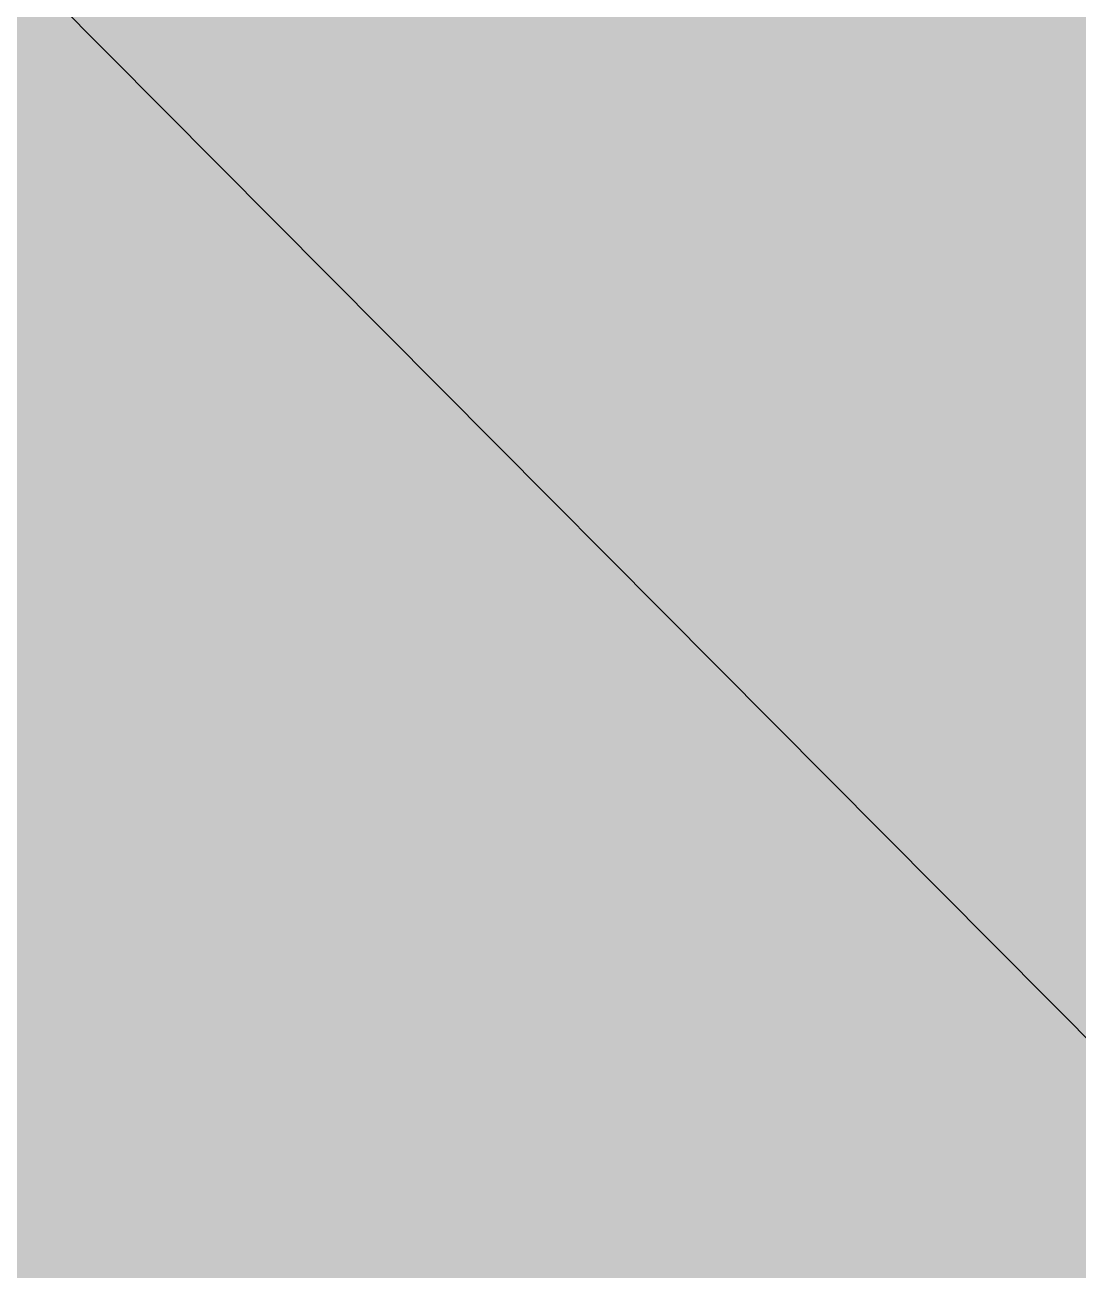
# Model space of a CAD drawing. Header units: inches. Extents: x 490210 to 494591, y -22449 to -22109.
# Drawn here: x 490537.108786 to 490537.110815, y -22386.547812 to -22386.545414 of the extents above; entities that cross this region are included whole.
import ezdxf

# ---------------------------------------------------------------- set-up
doc = ezdxf.new("R2010")
doc.units = ezdxf.units.IN
doc.header["$LTSCALE"] = 20
doc.header["$MEASUREMENT"] = 0
doc.layers.add('dwgmodels.com', color=143, linetype='Continuous')

# ---------------------------------------------------------------- blocks, each defined once
blk = doc.blocks.new('Pine 1 Elev_130')
h = blk.add_hatch(color=256)
h.dxf.hatch_style = 1
h.set_gradient(color1=(0, 127, 31), one_color=1, tint=1, name='SPHERICAL')
h.paths.add_polyline_path([(450.30283, 2550.321849), (391.053278, 2573.111832), (383.940814, 2687.36597), (320.661056, 2643.961337), (185.207624, 2686.770876), (128.601642, 2653.055587), (100.44361, 2681.395008), (89.197944, 2473.531898), (-53.327899, 2274.295261), (-33.634632, 3012.784842), (109.720902, 2929.953357), (69.827018, 2822.737344), (123.381258, 2785.841547), (100.44361, 2681.395008), (128.601642, 2653.055587), (185.207624, 2686.770876), (320.661056, 2643.961337), (383.940814, 2687.36597), (391.053278, 2573.111832), (450.30283, 2550.321849), (543.766213, 2626.291638), (667.922482, 2583.518339), (707.579857, 2629.573235), (837.275035, 2540.598173), (862.943992, 2616.786354), (939.14978, 2596.766799), (984.502466, 2644.643215), (1035.197607, 2597.869247), (1071.633487, 2508.7683), (1216.154405, 2502.428266), (1173.691336, 2621.432661), (1233.494016, 2589.118321), (1193.037467, 2681.586696), (1306.447793, 2618.179674), (1405.699948, 2736.503146), (1307.023809, 2796.144103), (1230.688322, 2776.616644), (1177.017734, 2776.790213), (1143.366567, 2853.170083), (1105.290376, 2871.654221), (1062.23088, 2870.629637), (1025.20697, 3003.269068), (1118.389974, 2991.668559), (1192.026578, 3050.75257), (1166.748625, 3096.032129), (1059.415079, 3099.204053), (980.411226, 3127.707506), (875.892911, 3128.045107), (672.698457, 3188.022712), (613.496588, 3224.937583), (511.83928, 3236.564795), (472.437489, 3281.89013), (424.652946, 3355.490989), (399.594338, 3468.566384), (520.870526, 3408.851994), (591.272284, 3340.828228), (631.02884, 3405.671486), (738.15258, 3337.529465), (870.796503, 3298.965689), (933.164553, 3367.973647), (1045.930198, 3296.987766), (1122.427809, 3367.362341), (1238.271898, 3375.462861), (1244.259033, 3479.96376), (1388.516738, 3538.819843), (1309.657843, 3612.520838), (1256.088344, 3643.767062), (1114.756495, 3615.975051), (1146.074987, 3692.145112), (1123.585563, 3726.115986), (925.821301, 3718.279635), (736.714447, 3766.91327), (559.024918, 3852.232894), (376.132171, 4075.987097), (181.665697, 4270.892618), (71.86024, 4294.010665), (-211.324161, 4582.966708), (-418.049098, 4389.285707), (-598.534784, 4288.222809), (-627.430956, 4236.209348), (-818.147604, 4195.75348), (-968.407703, 4224.650801), (-1043.537752, 4236.209348), (-1130.228178, 4166.857113), (-1159.124351, 4103.285105), (-1037.758518, 4189.974206), (-985.745407, 4161.077839), (-1014.641579, 4097.505831), (-945.290765, 4137.960745), (-893.277654, 4109.064378), (-760.353351, 4103.285105), (-748.794882, 4010.816729), (-673.664833, 4010.816729), (-679.444067, 3941.464494), (-604.088993, 3866.108913), (-712.334206, 3797.015083), (-1034.48934, 3758.50662), (-1268.931715, 3764.913412), (-1435.539609, 3782.40096), (-1514.699863, 3762.882084), (-1466.795159, 3726.004406), (-1387.837082, 3683.376066), (-1393.643019, 3635.37281), (-1429.735579, 3558.85275), (-1352.896554, 3568.856806), (-1308.953391, 3618.150384), (-1286.317102, 3629.376098), (-1272.448846, 3550.235338), (-1232.974576, 3527.509251), (-1108.482616, 3589.254017), (-1094.532345, 3535.536338), (-1162.654834, 3434.061451), (-1145.834019, 3394.459123), (-1038.244889, 3470.383136), (-947.840876, 3472.916098), (-891.427536, 3447.309911), (-919.940333, 3365.481693), (-894.662381, 3320.202135), (-722.118851, 3352.070155), (-640.183419, 3395.651217), (-580.870925, 3392.635696), (-422.682022, 3392.124525), (-366.020728, 3442.789489), (-320.933162, 3408.745182), (-291.723008, 3413.142846), (-314.370011, 3254.768552), (-423.612803, 3103.991504), (-672.505171, 3008.749841), (-878.736108, 3003.765933), (-893.033514, 2950.139806), (-1076.900911, 2871.637055), (-1203.990666, 2880.522449), (-1239.409935, 2846.738495), (-1393.471359, 2813.336965), (-1447.243035, 2782.436926), (-1289.208627, 2733.90438), (-1345.969102, 2652.166761), (-1258.368876, 2661.771227), (-1224.547956, 2637.649913), (-1118.667801, 2652.697005), (-1103.222177, 2593.472803), (-1029.909821, 2552.27593), (-991.276451, 2435.121439), (-1231.027184, 2380.60862), (-1445.785829, 2358.703171), (-1660.344204, 2398.943985), (-1683.016732, 2376.41817), (-1612.714156, 2277.321273), (-1498.519914, 2211.980674), (-1367.092872, 2234.15506), (-1361.552055, 2200.239022), (-1523.105503, 2034.093493), (-1494.91123, 2017.053219), (-1410.204436, 2005.480367), (-1321.230927, 2002.368524), (-1240.49521, 2072.729271), (-1271.979641, 1945.712094), (-1229.743545, 1903.202963), (-1071.262819, 1993.086877), (-1020.624899, 1927.951318), (-935.689224, 1986.999567), (-862.226189, 1992.412152), (-736.486829, 1934.200754), (-870.160715, 1635.543447), (-1014.641579, 1600.867329), (-956.849234, 1554.633142), (-1066.65469, 1502.619204), (-1043.537752, 1462.16429), (-1008.862345, 1462.16429), (-906.686241, 1345.661862), (-881.381586, 1308.85714), (-779.943621, 1229.433615), (-743.015648, 1126.964522), (-552.300907, 1190.53653), (-562.844672, 1101.61392), (-413.019447, 1135.028325), (-326.908852, 1063.392037), (-202.752583, 1077.852619), (-222.88263, 959.364638), (-40.90922, 896.538881), (66.683724, 973.875288), (106.180883, 958.210691), (154.375503, 1011.727621), (227.775596, 997.366222), (287.3246, 1067.795634), (447.512394, 1046.054217), (507.135784, 904.656567), (399.497064, 813.19575), (499.525505, 681.958082), (579.883568, 688.319574), (614.045902, 770.130149), (822.807876, 684.710389), (884.784808, 632.250465), (955.697846, 722.416811), (1133.82034, 771.276944), (1424.208757, 728.19227), (1470.055444, 795.615219), (1382.695542, 860.869034), (1594.602717, 874.309183), (1512.764559, 899.997386), (1710.610837, 933.256818), (1586.401163, 959.081873), (1578.008875, 984.532611), (1747.798209, 1077.205073), (1714.009714, 1111.212187), (1612.289463, 1103.065891), (1394.688884, 1075.519928), (1293.195607, 1137.994733), (1135.245121, 1190.53653), (1031.218899, 1311.902226), (1164.141294, 1288.783225), (1302.844831, 1375.472327), (1366.416411, 1358.134506), (1406.871053, 1381.2516), (1366.416411, 1421.706991), (1412.650288, 1462.161905), (1505.118041, 1450.603359), (1516.67651, 1485.278999), (1487.780337, 1537.292937), (1580.249997, 1577.747851), (1614.013697, 1636.959655), (1568.691528, 1658.658156), (1455.714168, 1603.57243), (1292.066463, 1663.422719), (1135.245121, 1670.216703), (1023.755485, 1678.413067), (922.334687, 1763.486643), (841.045558, 1828.949816), (1060.115072, 1982.298423), (1089.011245, 1953.402056), (1117.548838, 1856.076612), (1181.478998, 1901.388595), (1187.258232, 2011.195268), (1315.713641, 1988.205489), (1389.533349, 1976.51915), (1372.365399, 2036.04519), (1412.650288, 2097.884369), (1557.131152, 2097.884369), (1701.613923, 2178.794674), (1747.8478, 2282.822073), (1713.172392, 2317.497714), (1661.159281, 2265.484253), (1516.67651, 2201.911768), (1435.767226, 2253.925706), (1516.67651, 2323.276988), (1366.416411, 2265.484253), (1127.472719, 2305.197685), (1141.724349, 2344.699877), (1150.37222, 2398.344123), (961.137574, 2407.429789), (856.838603, 2475.563227), (752.264974, 2458.951631), (536.457783, 2620.351131)])
h = blk.add_hatch(color=256)
h.dxf.hatch_style = 1
h.set_gradient(color1=(0, 127, 31), one_color=1, tint=1, name='SPHERICAL')
h.paths.add_polyline_path([(-979.37299, 706.065091), (-960.068821, 560.522768), (-912.101174, 543.418598), (-841.264543, 681.958082), (-654.705892, 647.107442), (-621.035652, 576.377146), (-685.223302, 520.137472), (-525.630598, 378.328788), (-511.151994, 488.451604), (-390.480432, 543.254566), (-226.994851, 569.455369), (-205.544926, 497.019901), (-136.194111, 681.958082), (83.418709, 670.399058), (141.211055, 508.578925), (313.483743, 420.817892), (322.223166, 502.710483), (390.200698, 558.988304), (615.712915, 411.367445), (591.995165, 497.019901), (669.475055, 439.44222), (720.431501, 473.176107), (767.704877, 241.384803), (810.040154, 229.948803), (852.74164, 331.506182), (866.691911, 277.788503), (976.705268, 229.41093), (1095.328349, 223.377979), (1089.011245, 358.316861), (1180.126695, 240.053472), (1301.41242, 183.164821), (1281.803077, 234.075357), (1318.761568, 307.402511), (1445.75977, 270.269249), (1499.338806, 323.640744), (1423.508764, 377.686011), (1446.162219, 394.562252), (1601.680849, 442.082471), (1553.696036, 453.537067), (1638.732799, 543.65797), (1747.8478, 618.385597), (1576.742403, 591.881048), (1517.603476, 648.56895), (1387.378057, 561.418746), (1203.720468, 547.887521), (1158.695844, 601.704859), (1020.270778, 599.326869), (946.761967, 579.79035), (822.807876, 684.710389), (614.045902, 770.130149), (579.883568, 688.319574), (499.525505, 681.958082), (399.497064, 813.19575), (507.135784, 904.656567), (447.512394, 1046.054217), (287.3246, 1067.795634), (227.775596, 997.366222), (154.375503, 1011.727621), (106.180883, 958.210691), (66.683724, 973.875288), (-40.90922, 896.538881), (-222.88263, 959.364638), (-202.752583, 1077.852619), (-326.908852, 1063.392037), (-413.019447, 1135.028325), (-562.844672, 1101.61392), (-552.300907, 1190.53653), (-743.015648, 1126.964522), (-779.943621, 1229.433615), (-881.381586, 1308.85714), (-906.686241, 1345.661862), (-925.552724, 1367.173654), (-1136.007413, 1311.902226), (-1195.401922, 1165.802956), (-1268.973676, 1126.492453), (-1280.419612, 1081.331627), (-1440.100054, 1057.835924), (-1436.067941, 994.263439), (-1639.737322, 907.350224), (-1690.865429, 819.944435), (-1815.275373, 783.62275), (-1887.31172, 733.971543), (-1792.787857, 749.651875), (-1680.169076, 633.468929), (-1462.457872, 694.913287), (-1523.218035, 629.944144), (-1378.735264, 606.82705), (-1352.900369, 505.293513), (-1214.166315, 603.716161), (-1159.124351, 572.150933)])
at = {"layer": 'dwgmodels.com', "linetype": 'Continuous'}
blk.add_line((1747.798209, 1077.205073), (1714.009714, 1111.212187), dxfattribs=at)

msp = doc.modelspace()

# ---------------------------------------------------------------- block references
at = {"layer": 'dwgmodels.com', "linetype": 'Continuous', "lineweight": 0, "xscale": 0.03578529027638439, "yscale": 0.03578529027638439, "zscale": 0.03578529027638439}
for p in [(490474.5714072, -22425.1015434, 6.93), (490582.3107013, -22425.1015434, 6.93)]:
    msp.add_blockref('Pine 1 Elev_130', p, dxfattribs=at)

doc.saveas('drawing.dxf')
